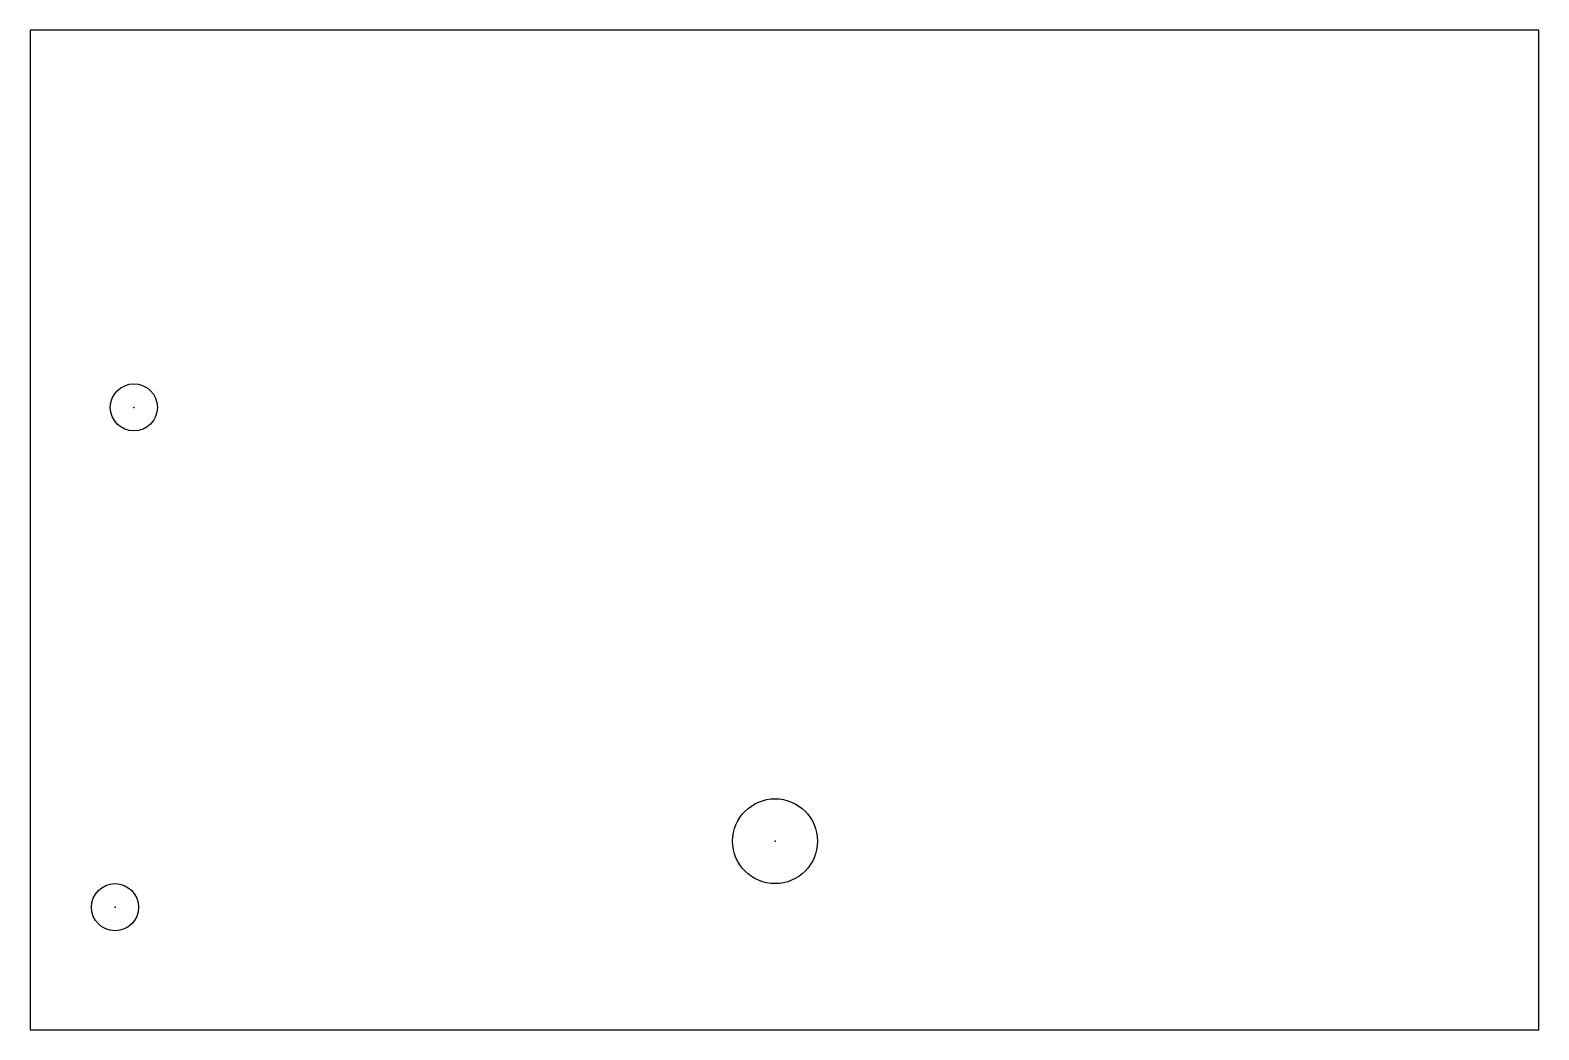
# Model space of a CAD drawing. Header units: millimetres. Extents: x 30 to 110, y 30 to 83.
import ezdxf

# ---------------------------------------------------------------- set-up
doc = ezdxf.new("R2010")
doc.units = ezdxf.units.MM
doc.layers.get('0').update_dxf_attribs({"lineweight": 25, "true_color": 0xffffff})

msp = doc.modelspace()

# ---------------------------------------------------------------- linework, layer by layer
for p, q in [((110, 83), (30, 83)), ((30, 83), (30, 30)), ((110, 30), (110, 83)), ((30, 30), (110, 30))]:
    msp.add_line(p, q)
for centre, radius in [((35.5, 63), 1.25), ((69.5, 40), 2.25), ((34.5, 36.5), 1.25)]:
    msp.add_circle(centre, radius)
for p in [(35.5, 63), (69.5, 40), (34.5, 36.5)]:
    msp.add_point(p)

doc.saveas('drawing.dxf')
